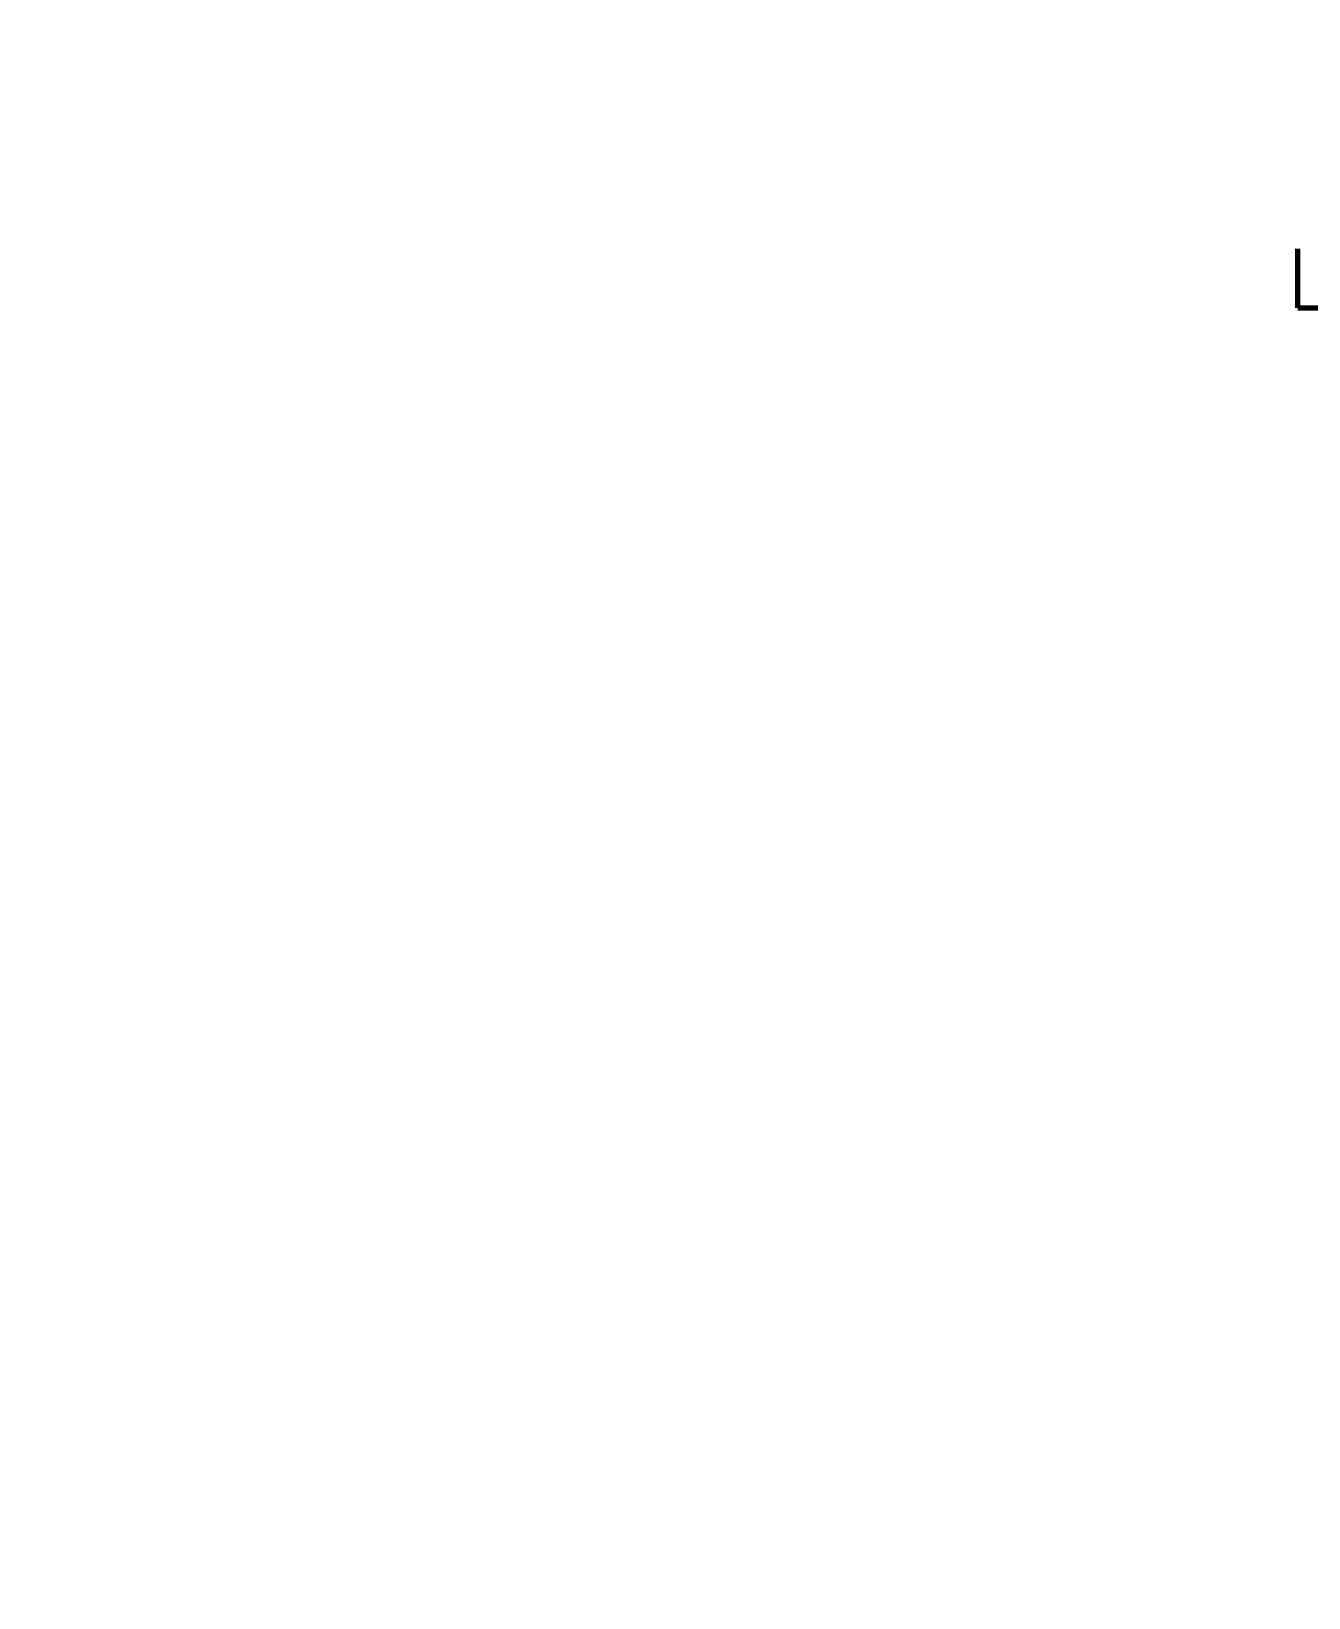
# Model space of a CAD drawing. Header units: millimetres. Extents: x -14850 to 14850, y -10500 to 10500.
# Drawn here: x 3126 to 3776, y 2115 to 2912 of the extents above; entities that cross this region are included whole.
import ezdxf

# ---------------------------------------------------------------- set-up
doc = ezdxf.new("R2010")
doc.units = ezdxf.units.MM
doc.layers.add('CAXA0', color=7, linetype='Continuous', lineweight=70)
doc.layers.add('CAXA4', color=3, linetype='Continuous', lineweight=25)
doc.styles.add('标准', font='', dxfattribs={"width": 0.667})
doc.styles.get('标准').set_extended_font_data('SimSun')
doc.dimstyles.new('标准', dxfattribs={"dimscale": 50, "dimtxt": 4, "dimasz": 3, "dimexe": 2, "dimexo": 0, "dimtad": 1, "dimdec": 1, "dimdsep": 46, "dimtxsty": '标准', "dimcen": 0, "dimdle": 4, "dimaunit": 1, "dimazin": 2, "dimtfac": 1, "dimtdec": 3, "dimtmove": 0, "dimatfit": 3, "dimfxl": 0, "dimtolj": 1, "dimtzin": 0, "dimarcsym": 0})

# ---------------------------------------------------------------- blocks, each defined once
blk = doc.blocks.new('*D264')
at = {"layer": 'CAXA4', "linetype": 'Continuous', "lineweight": 25}
for points in [[(2880.26, 165.83), (3030.26, 184.58), (3030.26, 147.08)], [(4200.26, 165.83), (4050.26, 184.58), (4050.26, 147.08)]]:
    blk.add_hatch(color=0, dxfattribs=at).paths.add_polyline_path(points, flags=0)
at = {"layer": 'CAXA4', "color": 0, "linetype": 'Continuous', "lineweight": 25}
for p, q in [((4200.26, 2521.32), (4200.26, 65.83)), ((2880.26, 2408.92), (2880.26, 65.83)), ((4200.26, 165.83), (2880.26, 165.83))]:
    blk.add_line(p, q, dxfattribs=at)
at = {"layer": 'CAXA4', "color": 0, "linetype": 'Continuous', "lineweight": 25, "insert": (3328.3, 471.08), "char_height": 200, "attachment_point": 1, "style": '标准'}
blk.add_mtext('\\fSimSun|b0|i0|p34;1320', dxfattribs=at)
blk = doc.blocks.new('*D287')
at = {"layer": 'CAXA4', "linetype": 'Continuous', "lineweight": 25}
for points in [[(2880.26, 1477.34), (2730.26, 1496.09), (2730.26, 1458.59)], [(3080.26, 1477.34), (3230.26, 1496.09), (3230.26, 1458.59)]]:
    blk.add_hatch(color=0, dxfattribs=at).paths.add_polyline_path(points, flags=0)
at = {"layer": 'CAXA4', "color": 0, "linetype": 'Continuous', "lineweight": 25}
for p, q in [((3080.26, 2911.92), (3080.26, 1377.34)), ((2880.26, 2408.92), (2880.26, 1377.34)), ((3643.3, 1477.34), (2680.26, 1477.34))]:
    blk.add_line(p, q, dxfattribs=at)
at = {"layer": 'CAXA4', "color": 0, "linetype": 'Continuous', "lineweight": 25, "insert": (3320.36, 1782.59), "char_height": 200, "attachment_point": 1, "style": '标准'}
blk.add_mtext('\\fSimSun|b0|i0|p34;200', dxfattribs=at)

msp = doc.modelspace()

# ---------------------------------------------------------------- linework, layer by layer
at = {"layer": 'CAXA0'}
for q in [(3770.26, 2801.32), (3800.26, 2771.32)]:
    msp.add_line((3770.26, 2771.32), q, dxfattribs=at)

# ---------------------------------------------------------------- dimensions: what is measured, and where the dimension line sits
at = {"layer": 'CAXA4'}
dim = msp.add_linear_dim(base=(3476.83, 1477.34), p1=(3080.26, 2911.92), p2=(2880.26, 2408.92), text='\\fSimSun;200', dimstyle='标准', dxfattribs=at)
dim.commit()
dim.dimension.update_dxf_attribs({"geometry": '*D287', "text_midpoint": (3476.83, 1645.59)})
dim = msp.add_linear_dim(base=(3540.26, 165.83), p1=(4200.26, 2521.32), p2=(2880.26, 2408.92), angle=180, text='\\fSimSun;1320', dimstyle='标准', dxfattribs=at)
dim.commit()
dim.dimension.update_dxf_attribs({"geometry": '*D264', "text_midpoint": (3540.26, 334.08)})

doc.saveas('drawing.dxf')
